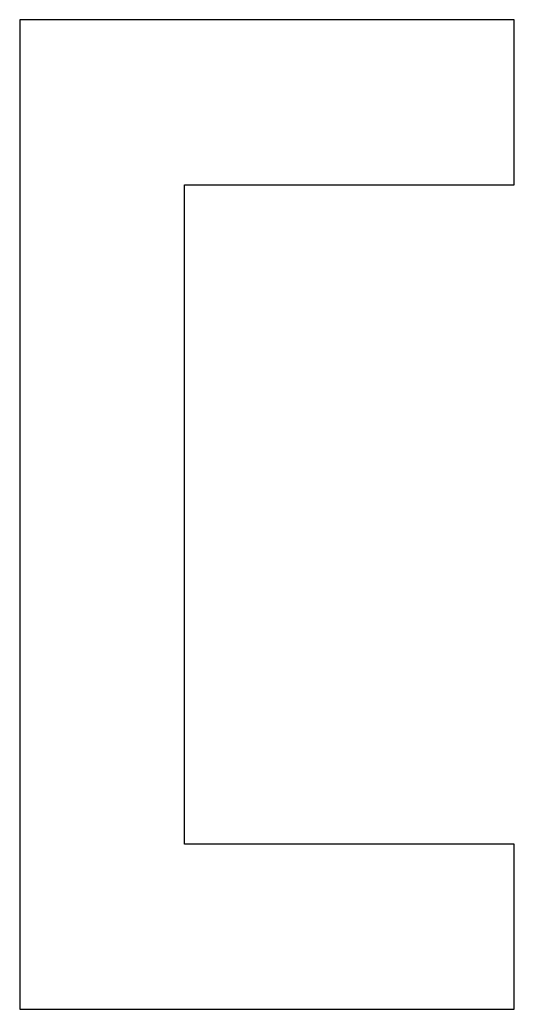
# Model space of a CAD drawing. Extents: x -0.5 to 1, y -1.5 to 1.5.
import ezdxf

# ---------------------------------------------------------------- set-up
doc = ezdxf.new("R2010")
doc.units = 0
doc.header["$LTSCALE"] = 0.01
doc.header["$MEASUREMENT"] = 0
doc.layers.get('0').update_dxf_attribs({"lineweight": 20})

msp = doc.modelspace()

# ---------------------------------------------------------------- linework, layer by layer
at = {"color": 0, "linetype": 'ByBlock', "lineweight": -2}
msp.add_lwpolyline([(1, 1), (1, 1.5), (-0.5, 1.5), (-0.5, -1.5), (1, -1.5), (1, -1), (0, -1), (0, 1)], close=True, dxfattribs=at)

doc.saveas('drawing.dxf')
